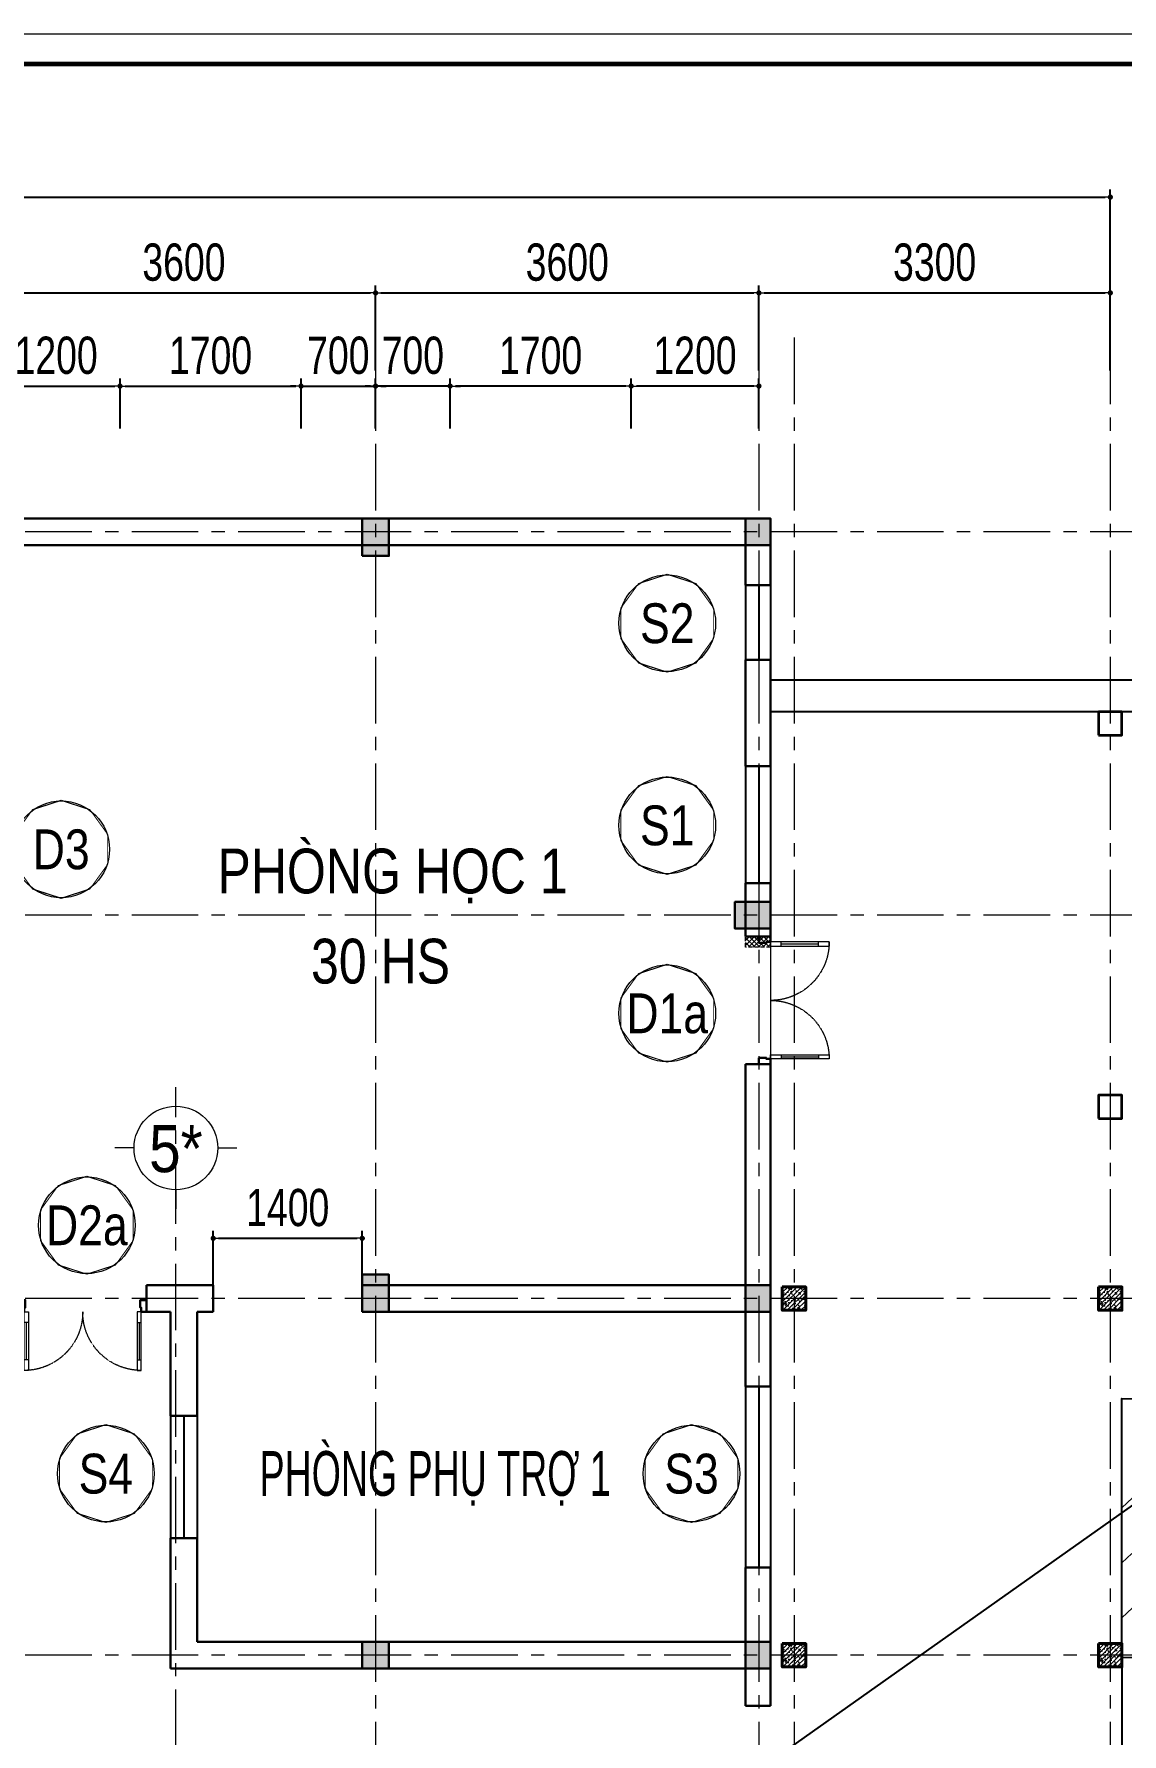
# Model space of a CAD drawing. Header units: millimetres. Extents: x -519517 to -431282, y -372679 to 113618.
# Drawn here: x -461139 to -450921, y 42951 to 58917 of the extents above; entities that cross this region are included whole.
import ezdxf
from ezdxf.enums import TextEntityAlignment as Align

# ---------------------------------------------------------------- set-up
doc = ezdxf.new("R2010")
doc.units = ezdxf.units.MM
doc.header["$LTSCALE"] = 5
for name, pattern in [('CENTER2', [28.575, 19.05, -3.175, 3.175, -3.175]), ('CENTERX2', [4, 2.5, -0.5, 0.5, -0.5]), ('DASHDOT', [1, 0.5, -0.25, 0, -0.25]), ('HIDDEN', [0.375, 0.25, -0.125]), ('HIDDEN2', [0.1875, 0.125, -0.0625])]:
    doc.linetypes.add(name, pattern=pattern)
doc.layers.get('0').update_dxf_attribs({"linetype": 'CENTER2'})
for name, color, linetype, lineweight in [('03', 252, 'Continuous', 30), ('BICO-4-NET CAT KT', 4, 'Continuous', 35), ('BICO-9-NÉT CỬA', 9, 'Continuous', 25), ('hatch1', 136, 'Continuous', 9), ('Khungten_LCDI', 7, 'Continuous', 25), ('LC Dim', 8, 'Continuous', 18), ('LC Hatch', 252, 'Continuous', 9), ('LC ISO', 153, 'Continuous', 13), ('LC Net dam 1', 30, 'Continuous', 30), ('LC Net dam2', 6, 'Continuous', 40), ('LC Net khuat', 4, 'HIDDEN', 13), ('LC Net manh', 9, 'Continuous', 5), ('LC Net thay', 7, 'Continuous', 25), ('LC Net truc', 79, 'DASHDOT', 13), ('LC Text1', 3, 'Continuous', 20), ('LC Text2', 7, 'Continuous', 25)]:
    doc.layers.add(name, color=color, linetype=linetype, lineweight=lineweight)
doc.layers.add('KCS_Plotter', color=11, linetype='Continuous', plot=False)
doc.styles.add('General text 2', font='arial.ttf')
doc.styles.add('HOATBIF', font='hoatbif.shx', dxfattribs={"width": 0.75})
doc.styles.add('Khungten', font='VHAVAN.TTF', dxfattribs={"width": 0.9, "height": 5000})
doc.styles.add('LC 1', font='VHAVANB.TTF')
doc.styles.add('T2', font='VHARIAL.TTF', dxfattribs={"width": 0.8})
doc.styles.add('Title', font='VHBLACK.TTF')
doc.dimstyles.new('Copy of 1-110', dxfattribs={"dimscale": 110, "dimtxt": 2.5, "dimasz": 0.35, "dimexe": 0.5, "dimexo": 0, "dimgap": 0.8, "dimtad": 1, "dimdec": 0, "dimzin": 0, "dimdsep": 46, "dimtxsty": 'HOATBIF', "dimblk1": 'DOT', "dimblk2": 'DOT', "dimsah": 1, "dimcen": -1, "dimdle": 1, "dimclrd": 256, "dimclre": 256, "dimclrt": 4, "dimadec": 3, "dimazin": 2, "dimtfac": 0.333333, "dimtdec": 0, "dimtix": 1, "dimtmove": 2, "dimatfit": 3, "dimldrblk": 'DOT', "dimfxl": 1, "dimtvp": 0.833333, "dimtolj": 1, "dimtzin": 0, "dimarcsym": 0})

# ---------------------------------------------------------------- blocks, each defined once
blk = doc.blocks.new('DOT')
at = {"color": 0, "linetype": 'ByBlock'}
blk.add_line((-0.5, 0), (-1, 0), dxfattribs=at)
at = {"color": 0, "linetype": 'ByBlock', "const_width": 0.5}
blk.add_lwpolyline([(-0.25, 0, 1), (0.25, 0, 1)], format="xyb", close=True, dxfattribs=at)
blk = doc.blocks.new('*D134')
at = {"layer": 'Defpoints', "color": 0, "transparency": 16777216}
for p in [(-457931, 56485), (-461531, 55755), (-457931, 55755)]:
    blk.add_point(p, dxfattribs=at)
at = {"layer": 'LC Dim', "lineweight": -2, "transparency": 16777216}
for p, q in [((-461531, 55755), (-461531, 56555)), ((-457931, 55755), (-457931, 56555)), ((-461482, 56485), (-457980, 56485))]:
    blk.add_line(p, q, dxfattribs=at)
at = {"layer": 'LC Dim', "lineweight": -2, "transparency": 16777216, "xscale": 49, "yscale": 49, "zscale": 49, "rotation": 180}
blk.add_blockref('DOT', (-461531, 56485), dxfattribs=at)
at = {"layer": 'LC Dim', "lineweight": -2, "transparency": 16777216, "xscale": 49, "yscale": 49, "zscale": 49}
blk.add_blockref('DOT', (-457931, 56485), dxfattribs=at)
at = {"layer": 'LC Dim', "color": 4, "transparency": 16777216, "insert": (-459731, 56772), "char_height": 350, "attachment_point": 5, "style": 'HOATBIF'}
blk.add_mtext('\\A1;3600', dxfattribs=at)
blk = doc.blocks.new('_Dot')
at = {"color": 0, "linetype": 'ByBlock', "lineweight": -2}
blk.add_line((-0.5, 0), (-1, 0), dxfattribs=at)
at = {"color": 0, "linetype": 'ByBlock', "const_width": 0.5}
blk.add_lwpolyline([(-0.25, 0, 1), (0.25, 0, 1)], format="xyb", close=True, dxfattribs=at)
blk = doc.blocks.new('*D135')
at = {"layer": 'Defpoints', "color": 0, "transparency": 16777216}
for p in [(-454331, 56485), (-457931, 55755), (-454331, 55755)]:
    blk.add_point(p, dxfattribs=at)
at = {"layer": 'LC Dim', "lineweight": -2, "transparency": 16777216}
for p, q in [((-457931, 55755), (-457931, 56555)), ((-454331, 55755), (-454331, 56555)), ((-457882, 56485), (-454380, 56485))]:
    blk.add_line(p, q, dxfattribs=at)
at = {"layer": 'LC Dim', "lineweight": -2, "transparency": 16777216, "xscale": 49, "yscale": 49, "zscale": 49, "rotation": 180}
blk.add_blockref('DOT', (-457931, 56485), dxfattribs=at)
at = {"layer": 'LC Dim', "lineweight": -2, "transparency": 16777216, "xscale": 49, "yscale": 49, "zscale": 49}
blk.add_blockref('DOT', (-454331, 56485), dxfattribs=at)
at = {"layer": 'LC Dim', "color": 4, "transparency": 16777216, "insert": (-456131, 56772), "char_height": 350, "attachment_point": 5, "style": 'HOATBIF'}
blk.add_mtext('\\A1;3600', dxfattribs=at)
blk = doc.blocks.new('*D136')
at = {"layer": 'Defpoints', "color": 0, "transparency": 16777216}
for p in [(-451031, 56485), (-454331, 55755), (-451031, 55755)]:
    blk.add_point(p, dxfattribs=at)
at = {"layer": 'LC Dim', "lineweight": -2, "transparency": 16777216}
for p, q in [((-454331, 55755), (-454331, 56555)), ((-451031, 55755), (-451031, 56555)), ((-454282, 56485), (-451080, 56485))]:
    blk.add_line(p, q, dxfattribs=at)
at = {"layer": 'LC Dim', "lineweight": -2, "transparency": 16777216, "xscale": 49, "yscale": 49, "zscale": 49, "rotation": 180}
blk.add_blockref('DOT', (-454331, 56485), dxfattribs=at)
at = {"layer": 'LC Dim', "lineweight": -2, "transparency": 16777216, "xscale": 49, "yscale": 49, "zscale": 49}
blk.add_blockref('DOT', (-451031, 56485), dxfattribs=at)
at = {"layer": 'LC Dim', "color": 4, "transparency": 16777216, "insert": (-452681, 56772), "char_height": 350, "attachment_point": 5, "style": 'HOATBIF'}
blk.add_mtext('\\A1;3300', dxfattribs=at)
blk = doc.blocks.new('*D137')
at = {"layer": 'Defpoints', "color": 0, "transparency": 16777216}
for p in [(-451031, 57385), (-476631, 55755), (-451031, 55755)]:
    blk.add_point(p, dxfattribs=at)
at = {"layer": 'LC Dim', "lineweight": -2, "transparency": 16777216}
for p, q in [((-476631, 55755), (-476631, 57455)), ((-476582, 57385), (-451080, 57385)), ((-451031, 55755), (-451031, 57455))]:
    blk.add_line(p, q, dxfattribs=at)
at = {"layer": 'LC Dim', "lineweight": -2, "transparency": 16777216, "xscale": 49, "yscale": 49, "zscale": 49, "rotation": 180}
blk.add_blockref('DOT', (-476631, 57385), dxfattribs=at)
at = {"layer": 'LC Dim', "lineweight": -2, "transparency": 16777216, "xscale": 49, "yscale": 49, "zscale": 49}
blk.add_blockref('DOT', (-451031, 57385), dxfattribs=at)
at = {"layer": 'LC Dim', "color": 4, "transparency": 16777216, "insert": (-463831, 57672), "char_height": 350, "attachment_point": 5, "style": 'HOATBIF'}
blk.add_mtext('\\A1;25600', dxfattribs=at)
blk = doc.blocks.new('*D146')
at = {"layer": 'Defpoints', "color": 0, "transparency": 16777216}
for p in [(-458056, 47606), (-459456, 47165), (-458056, 47165)]:
    blk.add_point(p, dxfattribs=at)
at = {"layer": 'LC Dim', "lineweight": -2, "transparency": 16777216}
for p, q in [((-459456, 47165), (-459456, 47676)), ((-459407, 47606), (-458105, 47606)), ((-458056, 47165), (-458056, 47676))]:
    blk.add_line(p, q, dxfattribs=at)
at = {"layer": 'LC Dim', "lineweight": -2, "transparency": 16777216, "xscale": 49, "yscale": 49, "zscale": 49, "rotation": 180}
blk.add_blockref('DOT', (-459456, 47606), dxfattribs=at)
at = {"layer": 'LC Dim', "lineweight": -2, "transparency": 16777216, "xscale": 49, "yscale": 49, "zscale": 49}
blk.add_blockref('DOT', (-458056, 47606), dxfattribs=at)
at = {"layer": 'LC Dim', "color": 4, "transparency": 16777216, "insert": (-458756, 47893), "char_height": 350, "attachment_point": 5, "style": 'HOATBIF'}
blk.add_mtext('\\A1;1400', dxfattribs=at)
blk = doc.blocks.new('lcdi fix')
at = {"layer": 'Defpoints', "lineweight": 0}
blk.add_lwpolyline([(-1200, -14850), (-1200, 14850), (40800, 14850), (40800, -14850)], close=True, dxfattribs=at)
at = {"layer": 'Khungten_LCDI', "color": 5, "lineweight": 60}
blk.add_lwpolyline([(0, -14650), (0, 14650), (40600, 14650), (40600, -14650)], close=True, dxfattribs=at)
at = {"color": 7, "style": 'Khungten', "width": 0.8}
for tag, p in [('REVISION', (39499, -10746)), ('NGAYHT', (39546, -11609))]:
    blk.add_attdef(tag, text='', height=200, dxfattribs=at).set_placement(p, align=Align.CENTER)
at = {"layer": 'LC Text1', "style": 'Title', "width": 3.882085}
for tag, p, p2 in [('TENBANVE1', (36913, -8886), (40339, -8886)), ('TENBANVE2', (36913, -9562), (40339, -9562))]:
    blk.add_attdef(tag, text='', height=250, dxfattribs=at).set_placement(p, p2, align=Align.FIT)
at = {"layer": 'LC Text1', "style": 'Title', "width": 0.7}
blk.add_attdef('SOBANVE', text='', height=250, dxfattribs=at).set_placement((39562, -13896), align=Align.CENTER)
blk = doc.blocks.new('*U110')
at = {"layer": 'Defpoints'}
blk.add_lwpolyline([(0, 4.25), (-2.5, 3.44), (-4.04, 1.31), (-4.04, -1.31), (-2.5, -3.44), (0, -4.25), (2.5, -3.44), (4.04, -1.31), (4.04, 1.31), (2.5, 3.44)], close=True, dxfattribs=at)
at = {"layer": 'LC Text1', "style": 'General text 2', "width": 0.8, "flags": 8}
blk.add_attdef('SYMBOL', text='', height=3.5, dxfattribs=at).set_placement((0, 0), align=Align.MIDDLE_CENTER)
blk.add_wipeout([(0, 4.25), (-2.5, 3.44), (-4.04, 1.31), (-4.04, -1.31), (-2.5, -3.44), (0, -4.25), (2.5, -3.44), (4.04, -1.31), (4.04, 1.31), (2.5, 3.44)]).dxf.layer = 'LC Net manh'
at = {"layer": 'LC ISO'}
blk.add_circle((0, 0), 4.25, dxfattribs=at)
blk = doc.blocks.new('TTRUC')
at = {"layer": 'LC ISO'}
for p, q in [((0, 6.95), (0, 10.13)), ((-6.95, 0), (-10.13, 0)), ((6.95, 0), (10.13, 0)), ((0, -6.95), (0, -10.13))]:
    blk.add_line(p, q, dxfattribs=at)
at = {"layer": 'LC Net manh'}
blk.add_circle((0, 0), 6.95, dxfattribs=at)
blk = doc.blocks.new('*U158')
for p, q in [((100, -90), (100, -50)), ((100, -70), (450, -70)), ((450, -90), (450, -50)), ((100, -1110), (100, -1150)), ((450, -1110), (450, -1150)), ((100, -1130), (450, -1130))]:
    blk.add_line(p, q)
for points in [[(0, -50), (0, -90), (550, -90), (550, -50)], [(0, -1150), (0, -1110), (550, -1110), (550, -1150)]]:
    blk.add_lwpolyline(points, close=True)
at = {"linetype": 'HIDDEN2'}
for centre, start, end in [((0, -50), 270, 360), ((0, -1150), 0, 90)]:
    blk.add_arc(centre, 550, start, end, dxfattribs=at)
at = {"layer": '03'}
for points in [[(-110, 0), (-110, -60), (-40, -60), (-40, -50), (0, -50), (0, 0)], [(-110, -1200), (-110, -1140), (-40, -1140), (-40, -1150), (0, -1150), (0, -1200)]]:
    blk.add_lwpolyline(points, close=True, dxfattribs=at)
blk = doc.blocks.new('*D255')
at = {"layer": 'Defpoints', "color": 0, "transparency": 16777216}
for p in [(-458631, 55610), (-460331, 55213), (-458631, 55213)]:
    blk.add_point(p, dxfattribs=at)
at = {"layer": 'LC Dim', "lineweight": -2, "transparency": 16777216}
for p, q in [((-460331, 55213), (-460331, 55680)), ((-460282, 55610), (-458680, 55610)), ((-458631, 55213), (-458631, 55680))]:
    blk.add_line(p, q, dxfattribs=at)
at = {"layer": 'LC Dim', "lineweight": -2, "transparency": 16777216, "xscale": 49, "yscale": 49, "zscale": 49, "rotation": 180}
blk.add_blockref('DOT', (-460331, 55610), dxfattribs=at)
at = {"layer": 'LC Dim', "lineweight": -2, "transparency": 16777216, "xscale": 49, "yscale": 49, "zscale": 49}
blk.add_blockref('DOT', (-458631, 55610), dxfattribs=at)
at = {"layer": 'LC Dim', "color": 4, "transparency": 16777216, "insert": (-459481, 55897), "char_height": 350, "attachment_point": 5, "style": 'HOATBIF'}
blk.add_mtext('\\A1;1700', dxfattribs=at)
blk = doc.blocks.new('*D256')
at = {"layer": 'Defpoints', "color": 0, "transparency": 16777216}
for p in [(-460331, 55610), (-461531, 55213), (-460331, 55213)]:
    blk.add_point(p, dxfattribs=at)
at = {"layer": 'LC Dim', "lineweight": -2, "transparency": 16777216}
for p, q in [((-461531, 55213), (-461531, 55680)), ((-461482, 55610), (-460380, 55610)), ((-460331, 55213), (-460331, 55680))]:
    blk.add_line(p, q, dxfattribs=at)
at = {"layer": 'LC Dim', "lineweight": -2, "transparency": 16777216, "xscale": 49, "yscale": 49, "zscale": 49, "rotation": 180}
blk.add_blockref('DOT', (-461531, 55610), dxfattribs=at)
at = {"layer": 'LC Dim', "lineweight": -2, "transparency": 16777216, "xscale": 49, "yscale": 49, "zscale": 49}
blk.add_blockref('DOT', (-460331, 55610), dxfattribs=at)
at = {"layer": 'LC Dim', "color": 4, "transparency": 16777216, "insert": (-460931, 55897), "char_height": 350, "attachment_point": 5, "style": 'HOATBIF'}
blk.add_mtext('\\A1;1200', dxfattribs=at)
blk = doc.blocks.new('*D257')
at = {"layer": 'Defpoints', "color": 0, "transparency": 16777216}
for p in [(-457931, 55610), (-458631, 55213), (-457931, 55213)]:
    blk.add_point(p, dxfattribs=at)
at = {"layer": 'LC Dim', "lineweight": -2, "transparency": 16777216}
for p, q in [((-458680, 55610), (-458729, 55610)), ((-458631, 55213), (-458631, 55680)), ((-458631, 55610), (-457931, 55610)), ((-457931, 55213), (-457931, 55680)), ((-457882, 55610), (-457833, 55610))]:
    blk.add_line(p, q, dxfattribs=at)
at = {"layer": 'LC Dim', "lineweight": -2, "transparency": 16777216, "xscale": 49, "yscale": 49, "zscale": 49}
blk.add_blockref('DOT', (-458631, 55610), dxfattribs=at)
at = {"layer": 'LC Dim', "lineweight": -2, "transparency": 16777216, "xscale": 49, "yscale": 49, "zscale": 49, "rotation": 180}
blk.add_blockref('DOT', (-457931, 55610), dxfattribs=at)
at = {"layer": 'LC Dim', "color": 4, "transparency": 16777216, "insert": (-458281, 55897), "char_height": 350, "attachment_point": 5, "style": 'HOATBIF'}
blk.add_mtext('\\A1;700', dxfattribs=at)
blk = doc.blocks.new('*D258')
at = {"layer": 'Defpoints', "color": 0, "transparency": 16777216}
for p in [(-457231, 55610), (-457231, 55213), (-455531, 55213)]:
    blk.add_point(p, dxfattribs=at)
at = {"layer": 'LC Dim', "lineweight": -2, "transparency": 16777216}
for p, q in [((-457231, 55213), (-457231, 55680)), ((-455580, 55610), (-457182, 55610)), ((-455531, 55213), (-455531, 55680))]:
    blk.add_line(p, q, dxfattribs=at)
at = {"layer": 'LC Dim', "lineweight": -2, "transparency": 16777216, "xscale": 49, "yscale": 49, "zscale": 49, "rotation": 180}
blk.add_blockref('DOT', (-457231, 55610), dxfattribs=at)
at = {"layer": 'LC Dim', "lineweight": -2, "transparency": 16777216, "xscale": 49, "yscale": 49, "zscale": 49}
blk.add_blockref('DOT', (-455531, 55610), dxfattribs=at)
at = {"layer": 'LC Dim', "color": 4, "transparency": 16777216, "insert": (-456381, 55897), "char_height": 350, "attachment_point": 5, "style": 'HOATBIF'}
blk.add_mtext('\\A1;1700', dxfattribs=at)
blk = doc.blocks.new('*D259')
at = {"layer": 'Defpoints', "color": 0, "transparency": 16777216}
for p in [(-455531, 55610), (-455531, 55213), (-454331, 55213)]:
    blk.add_point(p, dxfattribs=at)
at = {"layer": 'LC Dim', "lineweight": -2, "transparency": 16777216}
for p, q in [((-455531, 55213), (-455531, 55680)), ((-454380, 55610), (-455482, 55610)), ((-454331, 55213), (-454331, 55680))]:
    blk.add_line(p, q, dxfattribs=at)
at = {"layer": 'LC Dim', "lineweight": -2, "transparency": 16777216, "xscale": 49, "yscale": 49, "zscale": 49, "rotation": 180}
blk.add_blockref('DOT', (-455531, 55610), dxfattribs=at)
at = {"layer": 'LC Dim', "lineweight": -2, "transparency": 16777216, "xscale": 49, "yscale": 49, "zscale": 49}
blk.add_blockref('DOT', (-454331, 55610), dxfattribs=at)
at = {"layer": 'LC Dim', "color": 4, "transparency": 16777216, "insert": (-454931, 55897), "char_height": 350, "attachment_point": 5, "style": 'HOATBIF'}
blk.add_mtext('\\A1;1200', dxfattribs=at)
blk = doc.blocks.new('*D260')
at = {"layer": 'Defpoints', "color": 0, "transparency": 16777216}
for p in [(-457931, 55610), (-457931, 55213), (-457231, 55213)]:
    blk.add_point(p, dxfattribs=at)
at = {"layer": 'LC Dim', "lineweight": -2, "transparency": 16777216}
for p, q in [((-457980, 55610), (-458029, 55610)), ((-457931, 55213), (-457931, 55680)), ((-457231, 55610), (-457931, 55610)), ((-457231, 55213), (-457231, 55680)), ((-457182, 55610), (-457133, 55610))]:
    blk.add_line(p, q, dxfattribs=at)
at = {"layer": 'LC Dim', "lineweight": -2, "transparency": 16777216, "xscale": 49, "yscale": 49, "zscale": 49}
blk.add_blockref('DOT', (-457931, 55610), dxfattribs=at)
at = {"layer": 'LC Dim', "lineweight": -2, "transparency": 16777216, "xscale": 49, "yscale": 49, "zscale": 49, "rotation": 180}
blk.add_blockref('DOT', (-457231, 55610), dxfattribs=at)
at = {"layer": 'LC Dim', "color": 4, "transparency": 16777216, "insert": (-457581, 55897), "char_height": 350, "attachment_point": 5, "style": 'HOATBIF'}
blk.add_mtext('\\A1;700', dxfattribs=at)

msp = doc.modelspace()

# ---------------------------------------------------------------- hatches: boundary and pattern name
at = {"layer": 'hatch1'}
h = msp.add_hatch(dxfattribs=at)
h.set_pattern_fill('ANSI33', color=256, scale=3000)
h.set_pattern_definition([(43.343, (-444889.7, 52829), (-514.77, 545.445), []), (43.343, (-444359.6, 52813.64), (-514.77, 545.445), [375, -187.5])])
h.paths.add_polyline_path([(-443433.5, 48580.8), (-443741.2, 48585.8), (-443002.2, 48896.7), (-443424, 48908.9), (-443311.9, 52783.3), (-449119.5, 52951.4), (-449319, 46054.2), (-450921.3, 46100.6), (-450921.3, 43669.6), (-443581.7, 43457.2)])
at = {"layer": 'LC Hatch'}
for points in [[(-458056.3, 54015.4), (-457806.3, 54015.4), (-457806.3, 54365.4), (-458056.3, 54365.4)], [(-454456.3, 54115.4), (-454221.3, 54115.4), (-454221.3, 54365.4), (-454456.3, 54365.4)], [(-454221.3, 50515.4), (-454221.3, 50765.4), (-454556.3, 50765.4), (-454556.3, 50515.4)], [(-458056.3, 46915.4), (-457806.3, 46915.4), (-457806.3, 47265.4), (-458056.3, 47265.4)], [(-454456.3, 46915.4), (-454221.3, 46915.4), (-454221.3, 47165.4), (-454456.3, 47165.4)], [(-458056.3, 43565.4), (-457806.3, 43565.4), (-457806.3, 43815.4), (-458056.3, 43815.4)], [(-454456.3, 43565.4), (-454221.3, 43565.4), (-454221.3, 43815.4), (-454456.3, 43815.4)]]:
    msp.add_hatch(color=256, dxfattribs=at).paths.add_polyline_path(points)
h = msp.add_hatch(dxfattribs=at)
h.set_pattern_fill('ANSI37', color=256, scale=10, angle=-90)
h.set_pattern_definition([(315, (-500803.398, -416040.917), (22.4506403, 22.4506403), []), (45, (-500803.398, -416040.917), (-22.4506403, 22.4506403), [])])
h.paths.add_polyline_path([(-454456.3, 50440.4), (-454456.3, 50340.4), (-454221.3, 50340.4), (-454221.3, 50440.4)])
h = msp.add_hatch(dxfattribs=at)
h.set_pattern_fill('BETONG', color=256, scale=20, pattern_type=2)
h.set_pattern_definition([(0, (-2970, 6600), (0, 103.923048), [2.5, -57.5]), (0, (-2970, 6604.33), (0, 103.923048), [2.5, -57.5]), (120, (-2970, 6600), (-90, -51.961524), [2.5, -57.5]), (120, (-2966.25, 6602.17), (-90, -51.961524), [2.5, -57.5]), (0, (-2940, 6651.96), (0, 103.923048), [2.5, -57.5]), (0, (-2940, 6656.29), (0, 103.923048), [2.5, -57.5]), (120, (-2940, 6651.96), (-90, -51.961524), [2.5, -57.5]), (120, (-2936.25, 6654.13), (-90, -51.961524), [2.5, -57.5]), (60, (-2967.5, 6600), (-90, 51.961524), [2.5, -57.5]), (60, (-2971.25, 6602.17), (-90, 51.961524), [2.5, -57.5]), (60, (-2937.5, 6548.04), (-90, 51.961524), [2.5, -57.5]), (60, (-2941.25, 6550.2), (-90, 51.961524), [2.5, -57.5]), (45, (-2970, 6600), (-21.2132034, 21.2132034), []), (50, (-2970, 6600), (143.452037, -12.550427), [15, -165]), (355, (-2970, 6600), (-27.750267, 150.438427), [12, -132]), (100.4514, (-2958.05, 6598.95), (115.701876, 137.88791), [12.74804, -140.228422]), (46.1842, (-2970, 6640), (213.44821, -33.1038), [22.5, -247.5]), (96.6356, (-2952.21, 6637.24), (186.93254, 194.82357), [19.12206, -210.3426]), (351.1842, (-2970, 6640), (186.93239, 194.82372), [18, -198]), (21, (-2950, 6630), (119.38141, -80.523778), [15, -165]), (326, (-2950, 6630), (48.663066, 145.03001), [12, -132]), (71.4514, (-2940.05, 6623.29), (168.044526, 64.5061), [12.74804, -140.228422]), (37.5, (-2970, 6600), (2.431971, 66.578771), [0, -130.4, 0, -134, 0, -132.5]), (7.5, (-2970, 6600), (52.613907, 78.882342), [0, -76.4, 0, -127.4, 0, -50.5]), (327.5, (-3014.6, 6600), (106.764487, -4.5109743), [0, -50, 0, -156, 0, -207]), (317.5, (-3034.6, 6600), (116.637234, 20.020996), [0, -65, 0, -103.6, 0, -147])])
h.paths.add_polyline_path([(-453891.3, 47150.4), (-454111.3, 47150.4), (-454111.3, 46930.4), (-453891.3, 46930.4)])
h = msp.add_hatch(dxfattribs=at)
h.set_pattern_fill('BETONG', color=256, scale=20, pattern_type=2)
h.set_pattern_definition([(0, (0, 6600), (0, 103.923048), [2.5, -57.5]), (0, (0, 6604.33), (0, 103.923048), [2.5, -57.5]), (120, (0, 6600), (-90, -51.961524), [2.5, -57.5]), (120, (3.75, 6602.17), (-90, -51.961524), [2.5, -57.5]), (0, (30, 6651.96), (0, 103.923048), [2.5, -57.5]), (0, (30, 6656.29), (0, 103.923048), [2.5, -57.5]), (120, (30, 6651.96), (-90, -51.961524), [2.5, -57.5]), (120, (33.75, 6654.13), (-90, -51.961524), [2.5, -57.5]), (60, (2.5, 6600), (-90, 51.961524), [2.5, -57.5]), (60, (-1.25, 6602.17), (-90, 51.961524), [2.5, -57.5]), (60, (32.5, 6548.04), (-90, 51.961524), [2.5, -57.5]), (60, (28.75, 6550.2), (-90, 51.961524), [2.5, -57.5]), (45, (0, 6600), (-21.2132034, 21.2132034), []), (50, (0, 6600), (143.452037, -12.550427), [15, -165]), (355, (0, 6600), (-27.750267, 150.438427), [12, -132]), (100.4514, (11.95, 6598.95), (115.701876, 137.88791), [12.74804, -140.228422]), (46.1842, (0, 6640), (213.44821, -33.1038), [22.5, -247.5]), (96.6356, (17.79, 6637.24), (186.93254, 194.82357), [19.12206, -210.3426]), (351.1842, (0, 6640), (186.93239, 194.82372), [18, -198]), (21, (20, 6630), (119.38141, -80.523778), [15, -165]), (326, (20, 6630), (48.663066, 145.03001), [12, -132]), (71.4514, (29.95, 6623.29), (168.044526, 64.5061), [12.74804, -140.228422]), (37.5, (0, 6600), (2.431971, 66.578771), [0, -130.4, 0, -134, 0, -132.5]), (7.5, (0, 6600), (52.613907, 78.882342), [0, -76.4, 0, -127.4, 0, -50.5]), (327.5, (-44.6, 6600), (106.764487, -4.5109743), [0, -50, 0, -156, 0, -207]), (317.5, (-64.6, 6600), (116.637234, 20.020996), [0, -65, 0, -103.6, 0, -147])])
h.paths.add_polyline_path([(-450921.3, 47150.4), (-451141.3, 47150.4), (-451141.3, 46930.4), (-450921.3, 46930.4)])
h = msp.add_hatch(dxfattribs=at)
h.set_pattern_fill('BETONG', color=256, scale=20, pattern_type=2)
h.set_pattern_definition([(0, (-2970, 3250), (0, 103.923048), [2.5, -57.5]), (0, (-2970, 3254.33), (0, 103.923048), [2.5, -57.5]), (120, (-2970, 3250), (-90, -51.961524), [2.5, -57.5]), (120, (-2966.25, 3252.17), (-90, -51.961524), [2.5, -57.5]), (0, (-2940, 3301.96), (0, 103.923048), [2.5, -57.5]), (0, (-2940, 3306.29), (0, 103.923048), [2.5, -57.5]), (120, (-2940, 3301.96), (-90, -51.961524), [2.5, -57.5]), (120, (-2936.25, 3304.13), (-90, -51.961524), [2.5, -57.5]), (60, (-2967.5, 3250), (-90, 51.961524), [2.5, -57.5]), (60, (-2971.25, 3252.17), (-90, 51.961524), [2.5, -57.5]), (60, (-2937.5, 3198.04), (-90, 51.961524), [2.5, -57.5]), (60, (-2941.25, 3200.2), (-90, 51.961524), [2.5, -57.5]), (45, (-2970, 3250), (-21.2132034, 21.2132034), []), (50, (-2970, 3250), (143.452037, -12.550427), [15, -165]), (355, (-2970, 3250), (-27.750267, 150.438427), [12, -132]), (100.4514, (-2958.05, 3248.95), (115.701876, 137.88791), [12.74804, -140.228422]), (46.1842, (-2970, 3290), (213.44821, -33.1038), [22.5, -247.5]), (96.6356, (-2952.21, 3287.24), (186.93254, 194.82357), [19.12206, -210.3426]), (351.1842, (-2970, 3290), (186.93239, 194.82372), [18, -198]), (21, (-2950, 3280), (119.38141, -80.523778), [15, -165]), (326, (-2950, 3280), (48.663066, 145.03001), [12, -132]), (71.4514, (-2940.05, 3273.29), (168.044526, 64.5061), [12.74804, -140.228422]), (37.5, (-2970, 3250), (2.431971, 66.578771), [0, -130.4, 0, -134, 0, -132.5]), (7.5, (-2970, 3250), (52.613907, 78.882342), [0, -76.4, 0, -127.4, 0, -50.5]), (327.5, (-3014.6, 3250), (106.764487, -4.5109743), [0, -50, 0, -156, 0, -207]), (317.5, (-3034.6, 3250), (116.637234, 20.020996), [0, -65, 0, -103.6, 0, -147])])
h.paths.add_polyline_path([(-453891.3, 43800.4), (-454111.3, 43800.4), (-454111.3, 43580.4), (-453891.3, 43580.4)])
h = msp.add_hatch(dxfattribs=at)
h.set_pattern_fill('BETONG', color=256, scale=20, pattern_type=2)
h.set_pattern_definition([(0, (0, 3250), (0, 103.923048), [2.5, -57.5]), (0, (0, 3254.33), (0, 103.923048), [2.5, -57.5]), (120, (0, 3250), (-90, -51.961524), [2.5, -57.5]), (120, (3.75, 3252.17), (-90, -51.961524), [2.5, -57.5]), (0, (30, 3301.96), (0, 103.923048), [2.5, -57.5]), (0, (30, 3306.29), (0, 103.923048), [2.5, -57.5]), (120, (30, 3301.96), (-90, -51.961524), [2.5, -57.5]), (120, (33.75, 3304.13), (-90, -51.961524), [2.5, -57.5]), (60, (2.5, 3250), (-90, 51.961524), [2.5, -57.5]), (60, (-1.25, 3252.17), (-90, 51.961524), [2.5, -57.5]), (60, (32.5, 3198.04), (-90, 51.961524), [2.5, -57.5]), (60, (28.75, 3200.2), (-90, 51.961524), [2.5, -57.5]), (45, (0, 3250), (-21.2132034, 21.2132034), []), (50, (0, 3250), (143.452037, -12.550427), [15, -165]), (355, (0, 3250), (-27.750267, 150.438427), [12, -132]), (100.4514, (11.95, 3248.95), (115.701876, 137.88791), [12.74804, -140.228422]), (46.1842, (0, 3290), (213.44821, -33.1038), [22.5, -247.5]), (96.6356, (17.79, 3287.24), (186.93254, 194.82357), [19.12206, -210.3426]), (351.1842, (0, 3290), (186.93239, 194.82372), [18, -198]), (21, (20, 3280), (119.38141, -80.523778), [15, -165]), (326, (20, 3280), (48.663066, 145.03001), [12, -132]), (71.4514, (29.95, 3273.29), (168.044526, 64.5061), [12.74804, -140.228422]), (37.5, (0, 3250), (2.431971, 66.578771), [0, -130.4, 0, -134, 0, -132.5]), (7.5, (0, 3250), (52.613907, 78.882342), [0, -76.4, 0, -127.4, 0, -50.5]), (327.5, (-44.6, 3250), (106.764487, -4.5109743), [0, -50, 0, -156, 0, -207]), (317.5, (-64.6, 3250), (116.637234, 20.020996), [0, -65, 0, -103.6, 0, -147])])
h.paths.add_polyline_path([(-450921.3, 43800.4), (-451141.3, 43800.4), (-451141.3, 43580.4), (-450921.3, 43580.4)])

# ---------------------------------------------------------------- linework, layer by layer
at = {"layer": 'BICO-4-NET CAT KT'}
for points in [[(-451141.3, 52330.4), (-450921.3, 52330.4), (-450921.3, 52550.4), (-451141.3, 52550.4)], [(-451141.3, 48730.4), (-450921.3, 48730.4), (-450921.3, 48950.4), (-451141.3, 48950.4)]]:
    msp.add_lwpolyline(points, close=True, dxfattribs=at)
at = {"layer": 'BICO-9-NÉT CỬA'}
for p, q in [((-454456.3, 53740.4), (-454456.3, 53040.4)), ((-454331.3, 53740.4), (-454331.3, 53040.4)), ((-454221.3, 53740.4), (-454221.3, 53040.4)), ((-454456.3, 52040.4), (-454456.3, 50940.4)), ((-454331.3, 52040.4), (-454331.3, 50940.4)), ((-454221.3, 52040.4), (-454221.3, 50940.4)), ((-454456.3, 46215.4), (-454456.3, 44515.4)), ((-454331.3, 46215.4), (-454331.3, 44515.4)), ((-454221.3, 46215.4), (-454221.3, 44515.4)), ((-459856.3, 45940.4), (-459856.3, 44790.4)), ((-459731.3, 45940.4), (-459731.3, 44790.4)), ((-459606.3, 45940.4), (-459606.3, 44790.4))]:
    msp.add_line(p, q, dxfattribs=at)
at = {"layer": 'LC ISO'}
msp.add_line((-454221.3, 50340.4), (-454221.3, 49240.4), dxfattribs=at)
at = {"layer": 'LC Net dam 1'}
for p, q in [((-454221.3, 54365.4), (-462031.3, 54365.4)), ((-454221.3, 54365.4), (-454221.3, 53740.4)), ((-461406.3, 54115.4), (-454456.3, 54115.4)), ((-458056.3, 54015.4), (-457806.3, 54015.4)), ((-458056.3, 54015.4), (-457806.3, 54015.4)), ((-454456.3, 54115.4), (-454456.3, 53740.4)), ((-454456.3, 54115.4), (-454221.3, 54115.4)), ((-454456.3, 54115.4), (-454221.3, 54115.4)), ((-454221.3, 53740.4), (-454456.3, 53740.4)), ((-454456.3, 53040.4), (-454456.3, 52040.4)), ((-454221.3, 53040.4), (-454456.3, 53040.4)), ((-454221.3, 53040.4), (-454221.3, 52040.4)), ((-454221.3, 52040.4), (-454456.3, 52040.4)), ((-454456.3, 50940.4), (-454456.3, 50440.4)), ((-454221.3, 50940.4), (-454456.3, 50940.4)), ((-454221.3, 50940.4), (-454221.3, 50440.4)), ((-454221.3, 50515.4), (-454221.3, 50765.4)), ((-454221.3, 50515.4), (-454221.3, 50765.4)), ((-454221.3, 50440.4), (-454456.3, 50440.4)), ((-454221.3, 49240.4), (-454456.3, 49240.4)), ((-454456.3, 49240.4), (-454456.3, 47165.4)), ((-454221.3, 49240.4), (-454221.3, 46215.4)), ((-460081.3, 47165.4), (-459456.3, 47165.4)), ((-460081.3, 46915.4), (-460081.3, 47165.4)), ((-459456.3, 46915.4), (-459456.3, 47165.4)), ((-458056.3, 47165.4), (-454456.3, 47165.4)), ((-459856.3, 46915.4), (-460081.3, 46915.4)), ((-459856.3, 46915.4), (-459856.3, 45940.4)), ((-459456.3, 46915.4), (-459606.3, 46915.4)), ((-459606.3, 46915.4), (-459456.3, 46915.4)), ((-459606.3, 46915.4), (-459606.3, 45940.4)), ((-454456.3, 46915.4), (-458056.3, 46915.4)), ((-458056.3, 46915.4), (-454456.3, 46915.4)), ((-458056.3, 46915.4), (-457806.3, 46915.4)), ((-458056.3, 46915.4), (-457806.3, 46915.4)), ((-454456.3, 46915.4), (-454456.3, 46215.4)), ((-454456.3, 46915.4), (-454221.3, 46915.4)), ((-454456.3, 46915.4), (-454221.3, 46915.4)), ((-454221.3, 46215.4), (-454456.3, 46215.4)), ((-459606.3, 45940.4), (-459856.3, 45940.4)), ((-459856.3, 44790.4), (-459856.3, 43565.4)), ((-459606.3, 44790.4), (-459856.3, 44790.4)), ((-459606.3, 44790.4), (-459606.3, 43815.4)), ((-454456.3, 44515.4), (-454456.3, 43815.4)), ((-454221.3, 44515.4), (-454456.3, 44515.4)), ((-454221.3, 44515.4), (-454221.3, 43565.4)), ((-459606.3, 43815.4), (-454456.3, 43815.4)), ((-459856.3, 43565.4), (-454221.3, 43565.4)), ((-458056.3, 43565.4), (-457806.3, 43565.4)), ((-458056.3, 43565.4), (-457806.3, 43565.4)), ((-454456.3, 43565.4), (-454221.3, 43565.4)), ((-454456.3, 43565.4), (-454221.3, 43565.4)), ((-454456.3, 43565.4), (-454221.3, 43565.4)), ((-454456.3, 43565.4), (-454221.3, 43565.4)), ((-454456.3, 43565.4), (-454456.3, 43215.4)), ((-454221.3, 43565.4), (-454221.3, 43215.4)), ((-454456.3, 43215.4), (-454221.3, 43215.4))]:
    msp.add_line(p, q, dxfattribs=at)
for points in [[(-458056.3, 54015.4), (-457806.3, 54015.4), (-457806.3, 54365.4), (-458056.3, 54365.4)], [(-454456.3, 54115.4), (-454221.3, 54115.4), (-454221.3, 54365.4), (-454456.3, 54365.4)], [(-454221.3, 50515.4), (-454221.3, 50765.4), (-454556.3, 50765.4), (-454556.3, 50515.4)], [(-458056.3, 46915.4), (-457806.3, 46915.4), (-457806.3, 47265.4), (-458056.3, 47265.4)], [(-454456.3, 46915.4), (-454221.3, 46915.4), (-454221.3, 47165.4), (-454456.3, 47165.4)], [(-458056.3, 43565.4), (-457806.3, 43565.4), (-457806.3, 43815.4), (-458056.3, 43815.4)], [(-454456.3, 43565.4), (-454221.3, 43565.4), (-454221.3, 43815.4), (-454456.3, 43815.4)]]:
    msp.add_lwpolyline(points, close=True, dxfattribs=at)
at = {"layer": 'LC Net dam2'}
for points in [[(-454111.3, 47150.4), (-453891.3, 47150.4), (-453891.3, 46930.4), (-454111.3, 46930.4)], [(-451141.3, 47150.4), (-450921.3, 47150.4), (-450921.3, 46930.4), (-451141.3, 46930.4)], [(-454111.3, 43800.4), (-453891.3, 43800.4), (-453891.3, 43580.4), (-454111.3, 43580.4)], [(-451141.3, 43800.4), (-450921.3, 43800.4), (-450921.3, 43580.4), (-451141.3, 43580.4)]]:
    msp.add_lwpolyline(points, close=True, dxfattribs=at)
at = {"layer": 'LC Net khuat', "ltscale": 30}
msp.add_lwpolyline([(-454221.3, 50440.4), (-454221.3, 50340.4), (-454456.3, 50340.4), (-454456.3, 50440.4)], close=True, dxfattribs=at)
at = {"layer": 'LC Net thay'}
for p, q in [((-454221.3, 52850.4), (-449122.4, 52850.4)), ((-449131.1, 52550.4), (-454221.3, 52550.4)), ((-450921.3, 43580.4), (-450921.3, 29780.4))]:
    msp.add_line(p, q, dxfattribs=at)
msp.add_lwpolyline([(-443581.7, 43457.2), (-450921.3, 43669.6), (-450921.3, 46100.6), (-449319, 46054.2), (-449119.5, 52951.4), (-443311.9, 52783.3)], dxfattribs=at)
at = {"layer": 'LC Net truc', "linetype": 'CENTERX2', "ltscale": 50}
for p, q in [((-457931.3, 56066.2), (-457931.3, 26071.9)), ((-454331.3, 56066.2), (-454331.3, 26071.9)), ((-454001.3, 56066.2), (-454001.3, 26071.9)), ((-451031.3, 56066.2), (-451031.3, 26071.9)), ((-446596.3, 54240.4), (-480157.4, 54240.4)), ((-446596.3, 50640.4), (-480157.4, 50640.4)), ((-459806.3, 36742.6), (-459806.3, 48911.3)), ((-446596.3, 47040.4), (-480157.4, 47040.4)), ((-446596.3, 43690.4), (-480157.4, 43690.4))]:
    msp.add_line(p, q, dxfattribs=at)

# ---------------------------------------------------------------- block references
at = {"layer": 'LC ISO', "ltscale": 2, "xscale": -1}
for p, rotation in [((-454221.3, 49240.4), 180), ((-461281.3, 46915.4), 90)]:
    msp.add_blockref('*U158', p, dxfattribs=dict(at, rotation=rotation))
at = {"layer": 'LC Net thay', "xscale": 1.400000036310157, "yscale": 1.400000036310157, "zscale": 1.400000036310157}
msp.add_blockref('lcdi fix', (-488401.8, 38126.6), dxfattribs=at)

# ---------------------------------------------------------------- texts
at = {"layer": 'LC Text1', "ltscale": 0.2, "style": 'LC 1', "width": 0.9}
msp.add_text('5*', height=442.43, dxfattribs=at).set_placement((-459806.3, 48094.5), align=Align.BOTTOM_CENTER)
at = {"layer": 'LC Text2', "style": 'T2'}
for s, height, width, p in [('phßng häc 1', 420.488, 0.8, (-457771.4, 50845.5)), ('30 hs', 420.49, 0.8, (-457884.8, 49999.3)), ('phßng phô trî 1', 420.488, 0.6, (-457371.6, 45187.5))]:
    msp.add_text(s, height=height, dxfattribs=dict(at, width=width)).set_placement(p, align=Align.CENTER)

# ---------------------------------------------------------------- dimensions: what is measured, and where the dimension line sits
at = {"layer": 'LC Dim'}
for base, p1, p2, picture, middle in [((-451031.3, 57385.2), (-476631.3, 55754.9), (-451031.3, 55754.9), '*D137', (-463831.3, 57672.2)), ((-457931.3, 56485.2), (-461531.3, 55754.9), (-457931.3, 55754.9), '*D134', (-459731.3, 56772.2)), ((-454331.3, 56485.2), (-457931.3, 55754.9), (-454331.3, 55754.9), '*D135', (-456131.3, 56772.2)), ((-451031.3, 56485.2), (-454331.3, 55754.9), (-451031.3, 55754.9), '*D136', (-452681.3, 56772.2)), ((-460331.3, 55610.2), (-461531.3, 55213), (-460331.3, 55213), '*D256', (-460931.3, 55897.2)), ((-458631.3, 55610.2), (-460331.3, 55213), (-458631.3, 55213), '*D255', (-459481.3, 55897.2)), ((-457931.3, 55610.2), (-458631.3, 55213), (-457931.3, 55213), '*D257', (-458281.3, 55897.2)), ((-458056.3, 47606), (-459456.3, 47165.4), (-458056.3, 47165.4), '*D146', (-458756.3, 47893))]:
    dim = msp.add_linear_dim(base=base, p1=p1, p2=p2, dimstyle='Copy of 1-110', override={"dimscale": 140}, dxfattribs=at)
    dim.commit()
    dim.dimension.update_dxf_attribs({"geometry": picture, "text_midpoint": middle})
for base, p1, p2, picture, middle in [((-457931.3, 55610.2), (-457231.3, 55213), (-457931.3, 55213), '*D260', (-457581.3, 55897.2)), ((-457231.3, 55610.2), (-455531.3, 55213), (-457231.3, 55213), '*D258', (-456381.3, 55897.2)), ((-455531.3, 55610.2), (-454331.3, 55213), (-455531.3, 55213), '*D259', (-454931.3, 55897.2))]:
    dim = msp.add_linear_dim(base=base, p1=p1, p2=p2, angle=180, dimstyle='Copy of 1-110', override={"dimscale": 140}, dxfattribs=at)
    dim.commit()
    dim.dimension.update_dxf_attribs({"geometry": picture, "text_midpoint": middle})

# ---------------------------------------------------------------- next in the draw order: block references
at = {"layer": 'LC Net manh'}
ref = msp.add_blockref('*U110', (-455192.1, 53382.7), dxfattribs=dict(at, xscale=106.853297256924, yscale=106.853297256924, zscale=106.853297256924))
ref.add_attrib('SYMBOL', 'S2', dxfattribs={"layer": 'LC Text1', "height": 373.99, "style": 'General text 2', "width": 0.8}).set_placement((-455192.1, 53382.7), align=Align.MIDDLE_CENTER)
ref = msp.add_blockref('*U110', (-455192.1, 51484.3), dxfattribs=dict(at, xscale=106.853297256924, yscale=106.853297256924, zscale=106.853297256924))
ref.add_attrib('SYMBOL', 'S1', dxfattribs={"layer": 'LC Text1', "height": 373.99, "style": 'General text 2', "width": 0.8}).set_placement((-455192.1, 51484.3), align=Align.MIDDLE_CENTER)
ref = msp.add_blockref('*U110', (-460883.4, 51259.4), dxfattribs=dict(at, xscale=106.853297256924, yscale=106.853297256924, zscale=106.853297256924))
ref.add_attrib('SYMBOL', 'D3', dxfattribs={"layer": 'LC Text1', "height": 373.99, "style": 'General text 2', "width": 0.8}).set_placement((-460883.4, 51259.4), align=Align.MIDDLE_CENTER)
ref = msp.add_blockref('*U110', (-455192.1, 49719.3), dxfattribs=dict(at, xscale=106.853297256924, yscale=106.853297256924, zscale=106.853297256924))
ref.add_attrib('SYMBOL', 'D1a', dxfattribs={"layer": 'LC Text1', "height": 373.99, "style": 'General text 2', "width": 0.8}).set_placement((-455192.1, 49719.3), align=Align.MIDDLE_CENTER)
ref = msp.add_blockref('*U110', (-460642.5, 47728.6), dxfattribs=dict(at, xscale=106.853297256924, yscale=106.853297256924, zscale=106.853297256924))
ref.add_attrib('SYMBOL', 'D2a', dxfattribs={"layer": 'LC Text1', "height": 373.99, "style": 'General text 2', "width": 0.8}).set_placement((-460642.5, 47728.6), align=Align.MIDDLE_CENTER)
ref = msp.add_blockref('*U110', (-460464, 45396.2), dxfattribs=dict(at, xscale=106.853297256924, yscale=106.853297256924, zscale=106.853297256924))
ref.add_attrib('SYMBOL', 'S4', dxfattribs={"layer": 'LC Text1', "height": 373.99, "style": 'General text 2', "width": 0.8}).set_placement((-460464, 45396.2), align=Align.MIDDLE_CENTER)
ref = msp.add_blockref('*U110', (-454964.1, 45396.2), dxfattribs=dict(at, xscale=106.853297256924, yscale=106.853297256924, zscale=106.853297256924))
ref.add_attrib('SYMBOL', 'S3', dxfattribs={"layer": 'LC Text1', "height": 373.99, "style": 'General text 2', "width": 0.8}).set_placement((-454964.1, 45396.2), align=Align.MIDDLE_CENTER)

# ---------------------------------------------------------------- next in the draw order: linework, layer by layer
at = {"layer": 'KCS_Plotter'}
msp.add_line((-490081.8, 17336.6), (-431281.8, 58916.6), dxfattribs=at)

# ---------------------------------------------------------------- next in the draw order: block references
at = {"layer": 'LC ISO', "xscale": 56.50478650993274, "yscale": 56.50478650993274, "zscale": 56.50478650993274}
msp.add_blockref('TTRUC', (-459806.3, 48454.4), dxfattribs=at)

doc.saveas('drawing.dxf')
